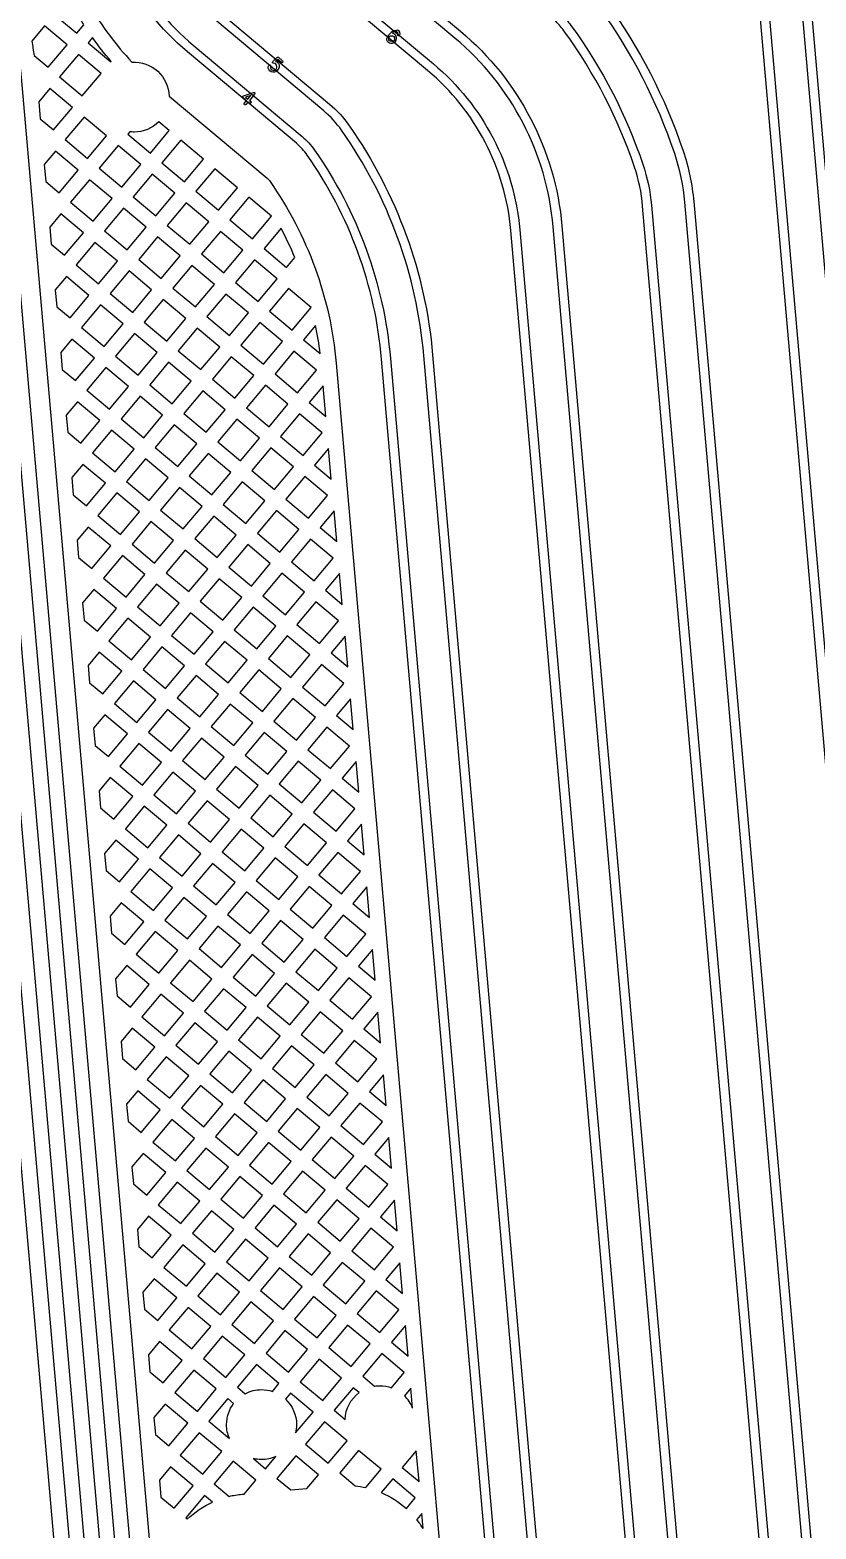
# Model space of a CAD drawing. Extents: x 388 to 686, y 182 to 393.
# Drawn here: x 444.82 to 448.82, y 270.7 to 278.32 of the extents above; entities that cross this region are included whole.
import ezdxf

# ---------------------------------------------------------------- set-up
doc = ezdxf.new("R2010")
doc.units = 0
doc.layers.add('bak_bak_btr2-bcq3156', color=8, linetype='Continuous')
doc.layers.add('biaozhu1', color=4, linetype='Continuous')

msp = doc.modelspace()

# ---------------------------------------------------------------- linework, layer by layer
at = {"layer": 'bak_bak_btr2-bcq3156'}
for p, q in [((445.1426, 278.2848), (445.1201, 278.258)), ((446.1002, 277.3159), (446.0139, 277.213)), ((446.2759, 276.822), (446.2148, 276.7492)), ((446.2148, 276.7492), (446.2987, 276.6788)), ((446.3139, 276.5155), (446.2427, 276.4306)), ((446.3275, 276.3594), (446.3139, 276.5155)), ((446.2427, 276.4306), (446.3275, 276.3594)), ((446.3418, 276.1969), (446.2707, 276.1122)), ((446.3554, 276.0411), (446.3418, 276.1969)), ((446.2707, 276.1122), (446.3554, 276.0411)), ((446.3696, 275.8786), (446.2984, 275.7938)), ((446.3833, 275.7226), (446.3696, 275.8786)), ((446.2984, 275.7938), (446.3833, 275.7226)), ((446.3975, 275.56), (446.3263, 275.4752)), ((446.4111, 275.404), (446.3975, 275.56)), ((446.3263, 275.4752), (446.4111, 275.404)), ((446.4254, 275.2415), (446.3543, 275.1568)), ((446.439, 275.0857), (446.4254, 275.2415)), ((446.3543, 275.1568), (446.439, 275.0857)), ((446.4532, 274.9232), (446.382, 274.8383)), ((446.4669, 274.7671), (446.4532, 274.9232)), ((446.382, 274.8383), (446.4669, 274.7671)), ((446.4811, 274.6046), (446.4099, 274.5197)), ((446.4947, 274.4485), (446.4811, 274.6046)), ((446.4099, 274.5197), (446.4947, 274.4485)), ((446.5089, 274.286), (446.4379, 274.2013)), ((446.5226, 274.1302), (446.5089, 274.286)), ((446.4379, 274.2013), (446.5226, 274.1302)), ((446.5368, 273.9677), (446.4656, 273.8828)), ((446.5504, 273.8116), (446.5368, 273.9677)), ((446.4656, 273.8828), (446.5504, 273.8116)), ((446.5647, 273.6491), (446.4935, 273.5643)), ((446.5783, 273.4931), (446.5647, 273.6491)), ((446.4935, 273.5643), (446.5783, 273.4931)), ((446.5925, 273.3306), (446.5215, 273.2458)), ((446.6062, 273.1748), (446.5925, 273.3306)), ((446.5215, 273.2458), (446.6062, 273.1748)), ((446.6204, 273.0122), (446.5492, 272.9274)), ((446.634, 272.8562), (446.6204, 273.0122)), ((446.5492, 272.9274), (446.634, 272.8562)), ((446.6483, 272.6937), (446.5771, 272.6088)), ((446.6619, 272.5376), (446.6483, 272.6937)), ((446.5771, 272.6088), (446.6619, 272.5376)), ((446.6761, 272.3751), (446.605, 272.2904)), ((446.6898, 272.2193), (446.6761, 272.3751)), ((446.605, 272.2904), (446.6898, 272.2193)), ((446.704, 272.0568), (446.6328, 271.9719)), ((446.7176, 271.9007), (446.704, 272.0568)), ((446.6328, 271.9719), (446.7176, 271.9007)), ((446.7319, 271.7382), (446.6608, 271.6535)), ((446.7455, 271.5824), (446.7319, 271.7382)), ((446.6608, 271.6535), (446.7455, 271.5824)), ((446.7597, 271.4197), (446.7273, 271.381)), ((446.7686, 271.3185), (446.7597, 271.4197)), ((446.3701, 271.3071), (446.4252, 271.2608)), ((445.7332, 271.2513), (445.838, 271.1634)), ((446.7876, 271.1013), (446.7164, 271.0165)), ((446.8012, 270.9453), (446.7876, 271.1013)), ((446.7164, 271.0165), (446.8012, 270.9453)), ((446.8154, 270.7828), (446.7896, 270.752)), ((446.8222, 270.7054), (446.8154, 270.7828))]:
    msp.add_line(p, q, dxfattribs=at)
for points in [[(446.8649, 238.8888), (446.8934, 239.8627, -0.112238), (449.2716, 249.0809), (449.7239, 249.9584, 0.141629), (450.7727, 255.293), (448.7196, 278.7599), (448.7019, 278.892, -0.211269), (448.6937, 278.8982), (448.6048, 279.0582, -0.184485), (448.6035, 279.0672), (448.5993, 279.0668), (448.5528, 279.5982), (448.73, 279.6137), (448.7765, 279.0823), (448.7642, 279.0812), (448.744, 278.917), (448.7644, 278.7643), (450.8175, 255.297, -0.141631), (449.7639, 249.9378), (449.3116, 249.0602, 0.112238), (446.9384, 239.8614), (446.9099, 238.8886)], [(446.6492, 238.8827), (446.6779, 239.869, -0.11224), (449.0803, 249.1798), (449.5325, 250.0571, 0.141628), (450.5581, 255.2743), (448.5061, 278.7289, 0.099784), (448.48, 278.8175), (448.424, 278.9235), (448.2618, 279.0298, -0.178542), (448.2565, 279.0368), (448.2507, 279.0363), (448.2042, 279.5677), (448.3813, 279.5832), (448.4278, 279.0518), (448.4245, 279.0515)], [(450.0913, 255.2829), (448.152, 277.4485, 0.059399), (448.1005, 277.6953, 0.075345), (447.7172, 278.4391, 0.032612), (447.6523, 278.5168, -0.167597), (447.578, 278.6829), (447.5614, 278.872), (447.5575, 278.8774, -0.335071), (447.5523, 278.8927), (447.5545, 278.9754), (447.5533, 278.9753), (447.5068, 279.5067), (447.6839, 279.5222), (447.7304, 278.9908), (447.7208, 278.99, -0.017458), (447.7204, 278.9894), (447.6145, 278.8292, -0.106474), (447.6107, 278.8255), (447.6228, 278.6869, 0.167614), (447.6851, 278.5476, -0.032589), (447.7537, 278.4654, -0.075362), (448.1432, 277.7094, -0.059651), (448.197, 277.4511), (450.1361, 255.2868, -0.141636)], [(449.8767, 255.2644), (447.9376, 277.4288, 0.059652), (447.8962, 277.6264, 0.075313), (447.5426, 278.3125, 0.032501), (447.4959, 278.3685, -0.168249), (447.3634, 278.6638), (447.3463, 278.8594), (447.2545, 278.9339), (447.244, 278.9482), (447.2046, 278.9448), (447.1581, 279.4762), (447.3352, 279.4917), (447.3817, 278.961), (447.3822, 278.9593), (447.401, 278.9164, -0.128314), (447.4023, 278.9101, -0.138712), (447.4024, 278.8962), (447.391, 278.8647), (447.4082, 278.6677, 0.168358), (447.5288, 278.3992, -0.032484), (447.5792, 278.3387, -0.075294), (447.9388, 277.6408, -0.059619), (447.9824, 277.4328), (449.9215, 255.2683, -0.141637)], [(445.1808, 238.8393, -0.11303), (448.2283, 250.7292, 0.141638), (449.1729, 255.533), (447.2682, 277.3045, 0.198876), (446.845, 278.1175), (446.4316, 278.4642, -0.170948), (446.3124, 278.6654, -0.026603), (446.3041, 278.7237), (446.3003, 278.7672), (446.2, 278.8569), (446.1586, 278.8533), (446.1121, 279.3846), (446.2892, 279.4001), (446.3356, 278.8695), (446.3419, 278.8588), (446.3502, 278.7596, -0.206982), (446.347, 278.75), (446.3566, 278.6739, 0.170698), (446.4605, 278.4987), (446.874, 278.152, -0.198869), (447.313, 277.3085), (449.2178, 255.5369, -0.141644), (448.2682, 250.7084, 0.113017), (445.2258, 238.8393)], [(449.3875, 255.5519), (447.4827, 277.3235, 0.19888), (446.9834, 278.2828), (446.5702, 278.6295, -0.171979), (446.5236, 278.7079, -0.026226), (446.5187, 278.743), (446.5152, 278.7826), (446.5077, 278.7873, -0.287418), (446.5018, 278.7994), (446.5096, 278.884), (446.5073, 278.8838), (446.4608, 279.4152), (446.6379, 279.4306), (446.6844, 278.8993), (446.6726, 278.8982, -0.222103), (446.6691, 278.8881), (446.561, 278.7752), (446.5678, 278.7164, 0.171327), (446.599, 278.6641), (447.0124, 278.3172, -0.198881), (447.5275, 277.3275), (449.4323, 255.5559, -0.141655)], [(448.4594, 255.5257), (446.6113, 276.6499, 0.131792), (446.2332, 277.6876, 0.065609), (446.1784, 277.7475), (445.6248, 278.2121, -0.101286), (445.2934, 278.6297, -0.114085), (445.2886, 278.6328), (445.1558, 278.7655), (445.1125, 278.7618), (445.066, 279.2931), (445.2432, 279.3086), (445.2897, 278.7773), (445.2892, 278.7772), (445.2972, 278.7268, 0.018939), (445.3455, 278.627, -0.024265), (445.3464, 278.6252, 0.095782), (445.6537, 278.2465), (446.2073, 277.782, -0.06574), (446.2702, 277.7132, -0.131762), (446.6561, 276.6538), (448.5042, 255.5296, -0.141638)], [(448.674, 255.5442), (446.8258, 276.6689, 0.132088), (446.4081, 277.8138, 0.064092), (446.317, 277.9126), (445.7633, 278.3772, -0.083866), (445.5228, 278.6596), (445.4948, 278.6832, -0.217882), (445.4902, 278.6927), (445.4882, 278.7946), (445.4612, 278.7923), (445.4147, 279.3236), (445.5918, 279.3391), (445.6383, 278.8078), (445.6314, 278.8072), (445.5849, 278.6451, 0.073427), (445.7922, 278.4117), (446.3459, 277.9471, -0.065622), (446.4468, 277.837, -0.035934), (446.4484, 277.8343, -0.131404), (446.8706, 276.6729), (448.7188, 255.5481, -0.141635)], [(446.4742, 254.9298), (444.4573, 277.9828, 0.064087), (444.4433, 278.0472), (444.3721, 278.2456, 0.088129), (444.3408, 278.3007, 0.019516), (444.2507, 278.4003, -0.075153), (444.1994, 278.4716), (444.1423, 278.5831, -0.060615), (444.1228, 278.6366), (444.0987, 278.6731), (444.0665, 278.6702), (444.02, 279.2016), (444.1971, 279.2171), (444.2428, 278.6949), (444.2704, 278.5004, 0.067497), (444.3053, 278.4534, -0.019575), (444.3997, 278.3491, -0.087889), (444.4439, 278.271), (444.515, 278.0728, -0.064077), (444.5332, 277.9894), (446.5501, 254.9363, -0.031088)], [(446.6424, 254.7729), (444.6044, 278.0681, 0.057696), (444.5338, 278.4112, -0.040658), (444.4731, 278.6636), (444.447, 278.7035), (444.4152, 278.7007), (444.3687, 279.2321), (444.5458, 279.2476), (444.5923, 278.7162), (444.586, 278.7157), (444.5836, 278.5373, -0.223017), (444.579, 278.5275, 0.015911), (444.6063, 278.4347, -0.057636), (444.6803, 278.0748), (446.7184, 254.7795, -0.031382)], [(446.8198, 254.7884), (444.7817, 278.0839, 0.037585), (444.7403, 278.3358, -0.162296), (444.7421, 278.3598), (444.8075, 278.5162, -0.027346), (444.7719, 278.6544, -0.0294), (444.7712, 278.6587), (444.7649, 278.7313), (444.7639, 278.7313), (444.7174, 279.2626), (444.8945, 279.2781), (444.9486, 278.662), (445.0111, 278.6096, -0.200741), (445.0246, 278.5835), (445.029, 278.5334), (445.1209, 278.4563, -0.088517), (445.1295, 278.446, 0.057295), (445.3427, 278.1602, -0.423619), (445.5313, 277.988), (446.03, 277.5697, -0.068226), (446.0441, 277.5535, -0.131615), (446.3804, 276.6297), (448.2285, 255.5052, -0.141629)], [(446.295, 255.2262), (444.3333, 277.6495, 0.078939), (444.2769, 277.8749), (444.2281, 277.9898, 0.074367), (444.1062, 278.1882, 0.036406), (444.0205, 278.2762, -0.106441), (443.8272, 278.5252), (443.75, 278.6426), (443.7178, 278.6397), (443.6713, 279.1711), (443.8484, 279.1866), (443.8949, 278.6552), (443.8886, 278.6547), (443.8869, 278.5777, 0.115099), (444.0707, 278.3336, -0.036626), (444.1647, 278.2371, -0.074285), (444.2982, 278.0196), (444.3471, 277.9047, -0.078939), (444.4092, 277.6561), (446.371, 255.2328, -0.034663)], [(448.4245, 279.0515), (448.4413, 279.0196, -0.069345), (448.4422, 279.0163), (448.448, 278.9743), (448.5198, 278.8385, -0.099836), (448.5509, 278.7328), (450.603, 255.2782, -0.141628), (449.5725, 250.0365), (449.1203, 249.1592, 0.11224), (446.7229, 239.8677), (446.6942, 238.8825)], [(445.1201, 278.258), (445.2349, 278.1616), (445.2369, 278.1639, -0.023435), (445.1426, 278.2848)], [(446.0139, 277.213), (446.1287, 277.1166), (446.1706, 277.1666, 0.022659), (446.1002, 277.3159)], [(445.838, 271.1634, -0.102892), (445.8233, 271.2342, -0.163049), (445.8592, 271.3413), (445.8296, 271.3662), (445.7332, 271.2513)], [(446.1227, 271.364, -0.20741), (446.1789, 271.2342, -0.060714), (446.1737, 271.1916)], [(446.4252, 271.2608, -0.22682), (446.4966, 271.3966), (446.4664, 271.4219), (446.3701, 271.3071)], [(446.0731, 271.0717, -0.104621), (446.0011, 271.0564, -0.058992), (445.9596, 271.0614)], [(445.6157, 270.7598), (445.6237, 270.7531, -0.085708), (445.7522, 270.8407)]]:
    msp.add_lwpolyline(points, format="xyb", dxfattribs=at)
for points in [[(444.947, 278.4032), (445.0617, 278.3069), (445.0984, 278.3507, -0.009263), (445.0669, 278.4022), (444.996, 278.4616)], [(444.833, 278.2674, -0.010603), (444.8456, 278.1933), (444.9165, 278.1339), (445.0127, 278.2486), (444.898, 278.3448)], [(445.3213, 277.7942), (445.436, 277.6979), (445.5322, 277.8126), (445.4793, 277.857, -0.198968), (445.3536, 277.805, -0.031271), (445.3315, 277.8063)], [(446.5154, 271.4803), (446.5757, 271.4297, -0.038491), (446.6029, 271.4318, -0.084932), (446.662, 271.4217), (446.7266, 271.4988), (446.6118, 271.5951)], [(445.8785, 271.4246), (445.918, 271.3914, -0.122184), (446.0011, 271.412, -0.078939), (446.0562, 271.4033), (446.0895, 271.443), (445.9748, 271.5393)], [(446.3981, 270.9886), (446.4769, 270.9225, -0.029894), (446.5308, 270.9138), (446.609, 271.0071), (446.4943, 271.1033)], [(445.7609, 270.9329), (445.8364, 270.8695, -0.036291), (445.9018, 270.8801), (445.9131, 270.8811), (445.9721, 270.9514), (445.8573, 271.0477)], [(446.6093, 270.8888, -0.083304), (446.737, 270.8079), (446.7822, 270.8617), (446.6674, 270.9581)]]:
    msp.add_lwpolyline(points, format="xyb", close=True, dxfattribs=at)
for points in [[(444.9748, 278.0849), (445.0897, 277.9885), (445.1859, 278.1032), (445.0711, 278.1996)], [(444.8692, 277.959), (444.8768, 277.872), (444.9443, 277.8153), (445.0407, 277.9301), (444.9258, 278.0265)], [(445.0027, 277.7663), (445.1175, 277.6699), (445.2139, 277.7848), (445.0991, 277.8812)], [(445.4943, 277.6489), (445.6092, 277.5526), (445.7054, 277.6673), (445.5906, 277.7637)], [(444.897, 277.6404), (444.9046, 277.5534), (444.9722, 277.4967), (445.0686, 277.6116), (444.9537, 277.7079)], [(445.1759, 277.621), (445.2906, 277.5247), (445.387, 277.6396), (445.2723, 277.7358)], [(445.6676, 277.5036), (445.7823, 277.4073), (445.8785, 277.522), (445.7638, 277.6183)], [(445.0306, 277.4477), (445.1453, 277.3515), (445.2416, 277.4663), (445.1269, 277.5626)], [(445.349, 277.4757), (445.4638, 277.3794), (445.5602, 277.4942), (445.4454, 277.5906)], [(445.8407, 277.3583), (445.9555, 277.262), (446.0517, 277.3767), (445.9369, 277.4731)], [(444.9249, 277.3218), (444.9325, 277.2351), (445, 277.1784), (445.0963, 277.2931), (444.9816, 277.3894)], [(445.2036, 277.3025), (445.3185, 277.2061), (445.4149, 277.321), (445.3, 277.4174)], [(445.5222, 277.3304), (445.637, 277.2341), (445.7333, 277.3489), (445.6186, 277.4452)], [(445.0584, 277.1294), (445.1733, 277.0331), (445.2695, 277.1478), (445.1547, 277.2441)], [(445.3769, 277.1572), (445.4916, 277.0609), (445.588, 277.1757), (445.4732, 277.272)], [(445.6953, 277.1851), (445.8101, 277.0888), (445.9065, 277.2036), (445.7917, 277.3)], [(445.8685, 277.0398), (445.9834, 276.9434), (446.0797, 277.0583), (445.9649, 277.1546)], [(445.2316, 276.9841), (445.3464, 276.8878), (445.4427, 277.0025), (445.3279, 277.0988)], [(445.55, 277.0119), (445.6648, 276.9156), (445.7612, 277.0304), (445.6464, 277.1267)], [(444.9528, 277.0035), (444.9604, 276.9165), (445.0279, 276.8598), (445.1243, 276.9747), (445.0094, 277.071)], [(446.0417, 276.8944), (446.1564, 276.7982), (446.2528, 276.913), (446.1381, 277.0093)], [(445.0863, 276.8109), (445.2011, 276.7145), (445.2974, 276.8294), (445.1827, 276.9257)], [(445.4048, 276.8388), (445.5196, 276.7425), (445.6158, 276.8572), (445.501, 276.9535)], [(445.7232, 276.8666), (445.838, 276.7702), (445.9344, 276.8851), (445.8195, 276.9814)], [(445.2595, 276.6655), (445.3742, 276.5693), (445.4706, 276.6841), (445.3558, 276.7804)], [(445.5779, 276.6935), (445.6928, 276.5971), (445.789, 276.7118), (445.6742, 276.8082)], [(445.8964, 276.7212), (446.0111, 276.625), (446.1075, 276.7398), (445.9928, 276.8361)], [(444.9806, 276.6849), (444.9882, 276.598), (445.0558, 276.5413), (445.1521, 276.6561), (445.0373, 276.7525)], [(445.4326, 276.5203), (445.5474, 276.4239), (445.6438, 276.5388), (445.529, 276.6351)], [(445.7512, 276.5481), (445.8659, 276.4519), (445.9621, 276.5666), (445.8474, 276.6629)], [(446.0695, 276.576), (446.1843, 276.4796), (446.2807, 276.5945), (446.1658, 276.6908)], [(445.1141, 276.4923), (445.2289, 276.396), (445.3252, 276.5109), (445.2105, 276.6072)], [(445.6058, 276.3749), (445.7205, 276.2787), (445.8169, 276.3935), (445.7022, 276.4898)], [(445.9242, 276.4029), (446.0391, 276.3065), (446.1353, 276.4212), (446.0205, 276.5176)], [(445.0085, 276.3664), (445.0161, 276.2796), (445.0836, 276.223), (445.1799, 276.3377), (445.0652, 276.4339)], [(445.2872, 276.3471), (445.4021, 276.2507), (445.4985, 276.3655), (445.3836, 276.4619)], [(445.4605, 276.2017), (445.5752, 276.1054), (445.6715, 276.2203), (445.5568, 276.3165)], [(445.7789, 276.2297), (445.8937, 276.1333), (445.9901, 276.2482), (445.8753, 276.3445)], [(446.0975, 276.2576), (446.2123, 276.1612), (446.3086, 276.2759), (446.1937, 276.3723)], [(445.142, 276.174), (445.2569, 276.0776), (445.3531, 276.1923), (445.2383, 276.2887)], [(445.6335, 276.0565), (445.7484, 275.9601), (445.8448, 276.0749), (445.7299, 276.1713)], [(445.9521, 276.0843), (446.067, 275.988), (446.1633, 276.1028), (446.0485, 276.1992)], [(445.0363, 276.048), (445.044, 275.9611), (445.1115, 275.9044), (445.2079, 276.0192), (445.093, 276.1156)], [(445.3152, 276.0286), (445.4299, 275.9324), (445.5262, 276.0471), (445.4115, 276.1433)], [(445.8068, 275.9111), (445.9216, 275.8148), (446.018, 275.9296), (445.9031, 276.026)], [(446.1253, 275.939), (446.24, 275.8427), (446.3364, 275.9576), (446.2217, 276.0538)], [(445.1699, 275.8554), (445.2846, 275.7591), (445.381, 275.874), (445.2662, 275.9702)], [(445.4883, 275.8834), (445.6032, 275.787), (445.6994, 275.9017), (445.5846, 275.9981)], [(445.98, 275.7658), (446.0947, 275.6695), (446.1911, 275.7844), (446.0763, 275.8806)], [(445.0642, 275.7295), (445.0718, 275.6425), (445.1392, 275.5859), (445.2356, 275.7008), (445.1209, 275.797)], [(445.343, 275.7102), (445.4578, 275.6138), (445.5542, 275.7286), (445.4393, 275.825)], [(445.6615, 275.738), (445.7764, 275.6417), (445.8726, 275.7564), (445.7578, 275.8527)], [(445.8347, 275.5927), (445.9495, 275.4964), (446.0457, 275.6111), (445.931, 275.7074)], [(446.1531, 275.6205), (446.2679, 275.5242), (446.3643, 275.639), (446.2494, 275.7354)], [(445.1976, 275.5369), (445.3125, 275.4406), (445.4088, 275.5554), (445.294, 275.6518)], [(445.5162, 275.5648), (445.631, 275.4684), (445.7274, 275.5833), (445.6125, 275.6797)], [(446.0078, 275.4475), (446.1227, 275.3511), (446.2189, 275.4658), (446.1041, 275.5622)], [(445.0921, 275.4112), (445.0997, 275.3242), (445.1672, 275.2675), (445.2635, 275.3822), (445.1486, 275.4786)], [(445.3708, 275.3916), (445.4857, 275.2952), (445.582, 275.4101), (445.4672, 275.5064)], [(445.6894, 275.4195), (445.8041, 275.3232), (445.9005, 275.4381), (445.7858, 275.5343)], [(446.1811, 275.3021), (446.2959, 275.2057), (446.3921, 275.3204), (446.2773, 275.4168)], [(445.2256, 275.2185), (445.3404, 275.1221), (445.4367, 275.2369), (445.3219, 275.3332)], [(445.544, 275.2462), (445.6588, 275.15), (445.7551, 275.2648), (445.6404, 275.3611)], [(445.8625, 275.2742), (445.9773, 275.1779), (446.0737, 275.2927), (445.9589, 275.3891)], [(445.3988, 275.0732), (445.5135, 274.9769), (445.6098, 275.0916), (445.4951, 275.1879)], [(445.7171, 275.101), (445.832, 275.0046), (445.9284, 275.1195), (445.8135, 275.2159)], [(446.0357, 275.1289), (446.1505, 275.0325), (446.2469, 275.1474), (446.1321, 275.2437)], [(445.1199, 275.0926), (445.1275, 275.0056), (445.1951, 274.9489), (445.2915, 275.0638), (445.1766, 275.1601)], [(446.2089, 274.9835), (446.3236, 274.8873), (446.42, 275.0021), (446.3053, 275.0984)], [(445.5719, 274.9279), (445.6867, 274.8316), (445.783, 274.9463), (445.6682, 275.0426)], [(445.8904, 274.9557), (446.0052, 274.8593), (446.1016, 274.9741), (445.9867, 275.0705)], [(445.2535, 274.8999), (445.3682, 274.8037), (445.4645, 274.9185), (445.3498, 275.0148)], [(445.4266, 274.7547), (445.5414, 274.6583), (445.6378, 274.7732), (445.5229, 274.8696)], [(445.7451, 274.7826), (445.86, 274.6862), (445.9562, 274.8009), (445.8414, 274.8973)], [(446.0636, 274.8103), (446.1783, 274.7141), (446.2747, 274.8289), (446.1599, 274.9252)], [(445.1478, 274.774), (445.1554, 274.687), (445.2228, 274.6305), (445.3192, 274.7453), (445.2045, 274.8416)], [(445.5998, 274.6094), (445.7146, 274.513), (445.811, 274.6278), (445.6961, 274.7242)], [(445.9183, 274.6372), (446.0331, 274.541), (446.1293, 274.6557), (446.0146, 274.7519)], [(446.2367, 274.6651), (446.3515, 274.5687), (446.4479, 274.6836), (446.333, 274.7799)], [(445.2812, 274.5815), (445.3961, 274.4851), (445.4924, 274.6), (445.3776, 274.6963)], [(445.773, 274.464), (445.8877, 274.3678), (445.9841, 274.4826), (445.8694, 274.5789)], [(446.0914, 274.492), (446.2063, 274.3956), (446.3025, 274.5103), (446.1877, 274.6067)], [(445.1757, 274.4557), (445.1833, 274.3687), (445.2508, 274.312), (445.3471, 274.4268), (445.2322, 274.5231)], [(445.4544, 274.4361), (445.5693, 274.3398), (445.6656, 274.4546), (445.5508, 274.551)], [(445.9461, 274.3188), (446.0609, 274.2224), (446.1573, 274.3373), (446.0424, 274.4336)], [(446.2646, 274.3467), (446.3795, 274.2503), (446.4757, 274.365), (446.3609, 274.4614)], [(445.3092, 274.2631), (445.424, 274.1667), (445.5203, 274.2814), (445.4054, 274.3778)], [(445.6276, 274.2908), (445.7424, 274.1945), (445.8387, 274.3094), (445.724, 274.4056)], [(445.8007, 274.1456), (445.9156, 274.0492), (446.0119, 274.164), (445.8971, 274.2604)], [(446.1193, 274.1734), (446.2341, 274.0771), (446.3305, 274.1919), (446.2157, 274.2883)], [(445.2035, 274.1371), (445.2111, 274.0502), (445.2787, 273.9935), (445.3751, 274.1083), (445.2602, 274.2047)], [(445.4824, 274.1177), (445.5971, 274.0215), (445.6934, 274.1362), (445.5787, 274.2324)], [(445.9739, 274.0002), (446.0888, 273.9038), (446.1852, 274.0187), (446.0703, 274.1151)], [(446.2925, 274.0281), (446.4072, 273.9318), (446.5036, 274.0467), (446.3889, 274.1429)], [(445.3371, 273.9445), (445.4518, 273.8482), (445.5481, 273.9631), (445.4334, 274.0593)], [(445.6555, 273.9725), (445.7703, 273.8761), (445.8666, 273.9908), (445.7517, 274.0872)], [(446.1472, 273.8549), (446.2619, 273.7586), (446.3582, 273.8735), (446.2435, 273.9697)], [(445.2314, 273.8186), (445.239, 273.7316), (445.3064, 273.675), (445.4028, 273.7899), (445.2881, 273.8861)], [(445.5101, 273.7993), (445.625, 273.7029), (445.7214, 273.8177), (445.6065, 273.9141)], [(445.8287, 273.8271), (445.9436, 273.7308), (446.0398, 273.8455), (445.925, 273.9418)], [(446.3202, 273.7096), (446.4351, 273.6133), (446.5315, 273.7281), (446.4166, 273.8245)], [(445.3648, 273.626), (445.4796, 273.5297), (445.576, 273.6445), (445.4612, 273.7409)], [(445.6834, 273.6539), (445.7982, 273.5575), (445.8946, 273.6724), (445.7797, 273.7688)], [(446.0019, 273.6818), (446.1166, 273.5855), (446.2129, 273.7002), (446.0982, 273.7965)], [(446.175, 273.5365), (446.2899, 273.4402), (446.3861, 273.5549), (446.2713, 273.6513)], [(445.538, 273.4807), (445.6529, 273.3843), (445.7492, 273.4992), (445.6344, 273.5955)], [(445.8566, 273.5086), (445.9713, 273.4123), (446.0677, 273.5272), (445.9529, 273.6234)], [(445.2592, 273.5002), (445.2669, 273.4133), (445.3344, 273.3566), (445.4307, 273.4713), (445.3158, 273.5677)], [(446.3482, 273.3912), (446.4631, 273.2948), (446.5593, 273.4095), (446.4445, 273.5059)], [(445.3928, 273.3076), (445.5076, 273.2112), (445.6039, 273.3259), (445.489, 273.4223)], [(445.7112, 273.3353), (445.8259, 273.2391), (445.9223, 273.3539), (445.8076, 273.4502)], [(446.0297, 273.3633), (446.1445, 273.267), (446.2409, 273.3818), (446.126, 273.4782)], [(445.566, 273.1623), (445.6807, 273.066), (445.777, 273.1807), (445.6623, 273.277)], [(445.8843, 273.1901), (445.9992, 273.0937), (446.0955, 273.2086), (445.9807, 273.305)], [(446.2029, 273.218), (446.3177, 273.1216), (446.4141, 273.2365), (446.2993, 273.3328)], [(445.2871, 273.1817), (445.2947, 273.0947), (445.3623, 273.038), (445.4586, 273.1529), (445.3438, 273.2492)], [(445.7391, 273.017), (445.8539, 272.9207), (445.9502, 273.0354), (445.8353, 273.1317)], [(446.0575, 273.0448), (446.1724, 272.9484), (446.2688, 273.0632), (446.1539, 273.1596)], [(446.3761, 273.0726), (446.4908, 272.9764), (446.5872, 273.0912), (446.4725, 273.1875)], [(445.4207, 272.989), (445.5354, 272.8928), (445.6317, 273.0076), (445.517, 273.1039)], [(445.9123, 272.8717), (446.0272, 272.7753), (446.1234, 272.89), (446.0086, 272.9864)], [(446.2308, 272.8994), (446.3455, 272.8032), (446.4418, 272.918), (446.3271, 273.0143)], [(445.315, 272.8631), (445.3226, 272.7764), (445.3901, 272.7197), (445.4864, 272.8344), (445.3717, 272.9307)], [(445.5937, 272.8438), (445.7086, 272.7474), (445.8049, 272.8623), (445.6901, 272.9586)], [(445.767, 272.6985), (445.8818, 272.6021), (445.9782, 272.7169), (445.8633, 272.8133)], [(446.0855, 272.7263), (446.2002, 272.6301), (446.2965, 272.7448), (446.1818, 272.841)], [(446.4038, 272.7542), (446.5187, 272.6578), (446.6151, 272.7727), (446.5002, 272.869)], [(445.4485, 272.6707), (445.5633, 272.5744), (445.6596, 272.6891), (445.5448, 272.7854)], [(445.9402, 272.5531), (446.0549, 272.4569), (446.1513, 272.5717), (446.0365, 272.668)], [(446.2586, 272.5811), (446.3735, 272.4847), (446.4697, 272.5994), (446.3549, 272.6958)], [(445.3428, 272.5448), (445.3504, 272.4578), (445.418, 272.4011), (445.5144, 272.516), (445.3995, 272.6123)], [(445.6217, 272.5254), (445.7366, 272.429), (445.8328, 272.5437), (445.718, 272.6401)], [(446.1133, 272.4079), (446.2281, 272.3115), (446.3245, 272.4264), (446.2096, 272.5227)], [(446.4318, 272.4357), (446.5467, 272.3394), (446.6429, 272.4541), (446.5281, 272.5505)], [(445.4764, 272.3521), (445.5912, 272.2558), (445.6876, 272.3706), (445.5727, 272.467)], [(445.7949, 272.38), (445.9096, 272.2838), (446.0059, 272.3985), (445.8912, 272.4947)], [(446.2865, 272.2625), (446.4013, 272.1662), (446.4977, 272.281), (446.3828, 272.3774)], [(445.3707, 272.2262), (445.3783, 272.1392), (445.4459, 272.0826), (445.5422, 272.1974), (445.4274, 272.2938)], [(445.6496, 272.2068), (445.7643, 272.1105), (445.8607, 272.2254), (445.746, 272.3216)], [(445.968, 272.2348), (446.0829, 272.1384), (446.1791, 272.2531), (446.0643, 272.3495)], [(446.1412, 272.0894), (446.2561, 271.9931), (446.3523, 272.1078), (446.2375, 272.2041)], [(446.4597, 272.1172), (446.5744, 272.0209), (446.6708, 272.1358), (446.5561, 272.232)], [(445.5042, 272.0336), (445.619, 271.9373), (445.7153, 272.0522), (445.6006, 272.1484)], [(445.8227, 272.0616), (445.9375, 271.9652), (446.0339, 272.08), (445.919, 272.1764)], [(446.3145, 271.9441), (446.4292, 271.8478), (446.5254, 271.9625), (446.4107, 272.0588)], [(445.3986, 271.9077), (445.4062, 271.8209), (445.4737, 271.7642), (445.57, 271.879), (445.4553, 271.9752)], [(445.6773, 271.8883), (445.7922, 271.792), (445.8885, 271.9068), (445.7737, 272.0032)], [(445.9959, 271.9162), (446.1107, 271.8199), (446.2071, 271.9347), (446.0923, 272.0311)], [(446.4875, 271.7989), (446.6024, 271.7025), (446.6986, 271.8172), (446.5838, 271.9136)], [(445.5321, 271.7153), (445.6469, 271.6189), (445.7432, 271.7336), (445.6283, 271.83)], [(445.8505, 271.743), (445.9654, 271.6466), (446.0618, 271.7615), (445.9469, 271.8578)], [(446.1691, 271.7709), (446.2838, 271.6746), (446.3802, 271.7895), (446.2655, 271.8857)], [(446.3422, 271.6256), (446.457, 271.5293), (446.5534, 271.6441), (446.4386, 271.7405)], [(445.7053, 271.5699), (445.8202, 271.4735), (445.9164, 271.5883), (445.8016, 271.6846)], [(446.0238, 271.5977), (446.1385, 271.5014), (446.2348, 271.6162), (446.1201, 271.7125)], [(445.4264, 271.5893), (445.434, 271.5024), (445.5016, 271.4457), (445.598, 271.5605), (445.4831, 271.6569)], [(446.1968, 271.4524), (446.3117, 271.3561), (446.4081, 271.4709), (446.2932, 271.5673)], [(445.56, 271.3967), (445.6748, 271.3003), (445.7712, 271.4152), (445.6563, 271.5115)], [(445.4543, 271.2708), (445.4619, 271.1838), (445.5295, 271.1271), (445.6258, 271.242), (445.511, 271.3383)], [(446.2248, 271.134), (446.3397, 271.0376), (446.4359, 271.1523), (446.3211, 271.2487)], [(445.5878, 271.0781), (445.7025, 270.9819), (445.7989, 271.0967), (445.6842, 271.193)], [(446.0795, 270.9608), (446.1498, 270.9018), (446.2317, 270.9089), (446.2907, 270.9792), (446.1759, 271.0756)], [(445.4822, 270.9522), (445.4898, 270.8655), (445.5573, 270.8088), (445.6536, 270.9235), (445.5389, 271.0198)]]:
    msp.add_lwpolyline(points, close=True, dxfattribs=at)
for points in [[(446.1737, 271.1916), (446.2627, 271.2977), (446.1479, 271.394), (446.1227, 271.364)], [(445.9596, 271.0614), (446.0211, 271.0097), (446.0731, 271.0717)], [(445.7522, 270.8407), (445.7119, 270.8745), (445.6157, 270.7598)]]:
    msp.add_lwpolyline(points, dxfattribs=at)
for centre, radius, start, end in [((444.488, 276.4638), 1.8235, 6.76981, 11.32804), ((446.6029, 271.254), 0.1778, 21.25923, 45.5886), ((446.4318, 270.4675), 0.4572, 31.34755, 38.48432)]:
    msp.add_arc(centre, radius, start, end, dxfattribs=at)
at = {"layer": 'biaozhu1'}
msp.add_line((445.9469, 277.9907), (445.9203, 277.9818), dxfattribs=at)
for points in [[(446.7037, 278.2976, -1.487333), (446.6957, 278.3054, 0.775641), (446.6669, 278.3052)], [(446.6822, 278.2672, -0.637959), (446.6378, 278.2721), (446.6378, 278.2808)], [(446.0353, 278.134, -0.081212), (446.0355, 278.1356), (446.0376, 278.1426, -1), (446.0472, 278.1397, 0.637843), (446.0668, 278.1194)], [(446.0668, 278.1194, 0.819803), (446.0625, 278.1548, -0.737448), (446.0583, 278.1633), (446.0796, 278.1843, -0.393118), (446.0864, 278.1847), (446.1083, 278.1663, -1), (446.1019, 278.1587), (446.0835, 278.1741), (446.0727, 278.1635, -0.522858), (446.0862, 278.1237)], [(446.0862, 278.1237, -0.674521), (446.0353, 278.1297), (446.0353, 278.134)]]:
    msp.add_lwpolyline(points, format="xyb", dxfattribs=at)
msp.add_lwpolyline([(445.9071, 277.9799, -0.594998), (445.9088, 277.9885), (445.9604, 278.0058, -0.767852), (445.966, 277.9979), (445.9392, 277.9659), (445.9463, 277.96, -1), (445.9399, 277.9523), (445.9328, 277.9583), (445.921, 277.9442, -1), (445.9133, 277.9507), (445.9251, 277.9647)], format="xyb", close=True, dxfattribs=at)
msp.add_lwpolyline([(445.9203, 277.9818), (445.9315, 277.9724), (445.9469, 277.9907)], dxfattribs=at)
msp.add_circle((446.6623, 278.2798), 0.0149, dxfattribs=at)
for centre, radius, start, end in [((446.695, 278.2624), 0.0601, 91.0674, 162.15267), ((446.6643, 278.2821), 0.0233, 320.17188, 83.48153), ((446.6854, 278.3047), 0.0197, 338.91906, 64.47694)]:
    msp.add_arc(centre, radius, start, end, dxfattribs=at)

doc.saveas('drawing.dxf')
